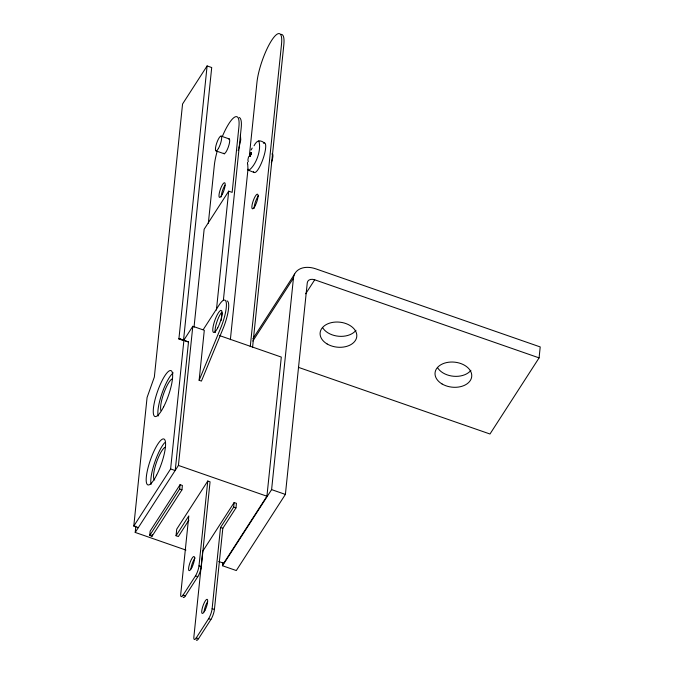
<?xml version="1.0" encoding="UTF-8"?>
<svg xmlns="http://www.w3.org/2000/svg" width="674" height="674" viewBox="0 0 674 674"><rect width="100%" height="100%" fill="white"/><g stroke="black" fill="none" stroke-linecap="round" stroke-linejoin="round"><path stroke-width="1.01" d="M250.256 155.921L250.298 153.402M247.468 163.774L247.569 162.333M250.18 156.031L250.374 153.268M138.389 527.658L133.789 526.057L147.075 397.492L154.346 377.027L182.561 103.998L207.112 65.934L211.712 67.535L183.497 340.564L178.896 338.963L207.112 65.934M185.931 550.077L135.213 532.426L135.862 526.15M149.695 535.476L150.15 531.095L180.101 484.657L182.393 485.457L181.946 489.829L151.995 536.268L149.695 535.476L179.646 489.029L180.101 484.657M151.995 536.268L152.172 534.524M133.789 526.057L170.615 468.961L183.901 340.387L179.141 338.584L178.896 338.963M179.141 338.584L188.501 341.988L175.215 470.562L170.615 468.961M135.213 532.426L178.425 465.431L192.806 326.283L204.298 330.285L199.133 380.288L201.425 381.088L222.976 328.836A22.562 5.4 -70.8 0 0 227.104 300.907M194.019 327.278L204.146 229.244L228.697 191.172L232.151 192.376L238.874 127.268A31.333 7.498 -70.8 0 0 222.504 136.081M188.897 520.168L178.349 536.521L176.049 535.72L176.731 529.157L207.761 481.042L210.061 481.843L201.299 566.64A7.524 1.803 -70.8 0 1 197.785 576.683L185.409 595.867A7.524 1.803 -70.8 0 1 183.143 597.088M208.342 223.212L214.324 165.341A31.333 7.498 -70.8 0 1 217.146 151.389M216.413 310.074L228.697 191.172M221.308 320.352L222.058 313.039M223.355 300.494L241.174 128.068A31.333 7.498 -70.8 0 0 239.245 117.529M176.049 535.72L188.813 515.93L180.733 594.165A7.524 1.803 -70.8 0 0 183.109 595.066L195.485 575.882A7.524 1.803 -70.8 0 0 198.999 565.84L207.761 481.042M230.356 339.713L247.981 169.157M249.388 155.559L256.963 82.312A31.333 7.498 -70.8 0 1 271.588 40.482A31.333 7.498 -70.8 0 1 281.513 44.248L250.256 346.647M250.113 156.141L250.442 153.15M234.148 502.534L202.722 551.256L193.868 636.972A7.524 1.803 -70.8 0 0 196.252 637.874L208.62 618.69A7.524 1.803 -70.8 0 0 212.133 608.647L220.524 527.498L233.676 507.092L234.148 502.534L236.448 503.335L235.976 507.893L222.816 528.298L214.433 609.448A7.524 1.803 -70.8 0 1 210.92 619.49L198.552 638.674A7.524 1.803 -70.8 0 1 196.277 639.896M252.826 341.078L293.46 278.067A22.562 15.595 32.8 0 1 315.845 268.859L540.211 346.933L539.082 357.877L314.716 279.794A7.524 5.198 32.8 0 0 307.26 282.869L285.397 494.413L236.296 570.549L222.504 565.747L222.824 562.605M252.556 347.447L283.805 45.048A31.333 7.498 -70.8 0 0 280.502 34.492M218.747 561.493L223.717 563.22L266.929 496.224L281.302 357.077L219.379 335.526M222.504 565.747L271.605 489.619L293.46 278.067M247.729 164.153L248.007 170.05L254.241 172.51M250.046 156.233L250.517 153.04M247.813 160.302L248.588 156.638M249.978 156.309L250.585 152.939M250.72 152.787L249.919 156.376L250.652 152.855M248.158 161.718L248.335 160.909M249.548 156.301L250.779 152.728M238.857 148.314L240.753 139.847L240.382 134.825M249.624 156.452L251.09 152.737M238.116 150.538L238.428 149.62M199.133 380.288L220.684 328.036A22.562 5.4 -70.8 0 0 226.38 303.713A22.562 5.4 -70.8 0 0 219.117 305.01L203.278 329.569M249.532 156.216L251.107 152.796M249.523 156.124L251.124 152.863L249.532 155.896M251.141 149.973L252.194 148.044M249.523 156.014L251.141 153.057M254.047 145.769C256.482 141.077 259.043 138.987 264.486 142.913M249.54 155.77L251.141 153.167M183.707 340.387L192.806 326.283M252.843 338.82L294.605 274.065M305.684 293.797L314.716 279.794M539.082 357.877L489.981 434.005L298.38 367.33M249.557 155.635L251.132 153.284M249.582 155.492L251.116 153.419M249.607 155.34L251.099 153.562M249.65 155.18L251.073 153.714M249.683 155.012L251.04 153.866M249.734 154.852L250.998 154.026M249.784 154.675L250.955 154.194M249.835 154.506L250.905 154.363M249.894 154.338L250.854 154.531M248.537 170.522C256.027 165.652 261.832 149.299 258.757 140.917M249.961 154.169L250.795 154.7M221.038 136.081L229.505 139.029M216.068 150.925L224.535 153.866M183.901 340.387L188.501 341.988M271.605 489.619L285.397 494.413M178.425 465.431L266.929 496.224M233.676 507.092L235.976 507.893M179.646 489.029L181.946 489.829M220.524 527.498L222.816 528.298M198.999 565.84L201.299 566.64M195.485 575.882L197.785 576.683M183.109 595.066L185.409 595.867M212.133 608.647L214.433 609.448M208.62 618.69L210.92 619.49M196.252 637.874L198.552 638.674M250.02 154.001L250.736 154.868M250.088 153.84L250.677 155.037M250.164 153.689L250.61 155.205M250.231 153.537L250.543 155.357M250.324 155.795L250.281 154.54L250.467 155.509M250.281 154.54L250.399 155.66M271.892 154.017A7.835 1.879 -70.8 0 1 271.31 162.737M263.416 143.2A15.671 3.749 -70.8 0 1 263.054 158.862A15.671 3.749 -70.8 0 1 253.567 171.676M151.069 484.412A24.315 5.822 -70.8 0 1 154.354 463.493A24.315 5.822 -70.8 0 1 164.709 442.641M158.137 416.026A24.315 5.822 -70.8 0 1 162.097 393.094A24.315 5.822 -70.8 0 1 173.226 372.882M160.976 410.66A17.423 4.17 -70.8 0 1 163.647 393.683A17.423 4.17 -70.8 0 1 172.089 378.889M154.725 479.989A17.423 4.17 -70.8 0 1 155.863 464.226A17.423 4.17 -70.8 0 1 165.02 447.283M215.326 332.594A11.66 2.789 -70.8 0 1 216.624 322.678A11.66 2.789 -70.8 0 1 221.746 312.197M221.283 196.892A7.768 1.862 -70.8 0 1 224.964 185.215M190.911 568.957A7.524 1.803 -70.8 0 1 195.165 557.92M228.629 139.046A7.768 1.862 -70.8 0 1 228.343 146.966A7.768 1.862 -70.8 0 1 223.675 153.217M254.157 208.333A7.768 1.862 -70.8 0 1 258.597 195.629M204.053 611.765A7.524 1.803 -70.8 0 1 207.558 601.722M355.965 330.319A18.425 12.57 5.9 0 1 338.769 336.267A18.425 12.57 5.9 0 1 322.526 327.48M470.899 370.312A18.425 12.57 5.9 0 1 453.712 376.269A18.425 12.57 5.9 0 1 437.46 367.473M218.41 148.474A7.835 1.879 -70.8 0 0 221.333 136.241A7.835 1.879 -70.8 0 0 215.924 145.795A7.835 1.879 -70.8 0 0 218.41 148.474M163.647 406.826A24.315 5.822 -70.8 0 0 170.977 370.607A24.315 5.822 -70.8 0 0 154.22 403.246A24.315 5.822 -70.8 0 0 163.647 406.826M156.579 475.212A24.315 5.822 -70.8 0 0 163.908 438.993A24.315 5.822 -70.8 0 0 147.151 471.631A24.315 5.822 -70.8 0 0 156.579 475.212M217.753 327.783A11.66 2.789 -70.8 0 0 221.266 310.419A11.66 2.789 -70.8 0 0 213.237 326.064A11.66 2.789 -70.8 0 0 217.753 327.783M222.302 194.314A7.768 1.862 -70.8 0 0 224.644 182.738A7.768 1.862 -70.8 0 0 219.286 193.168A7.768 1.862 -70.8 0 0 222.302 194.314M255.176 205.747A7.768 1.862 -70.8 0 0 257.519 194.179A7.768 1.862 -70.8 0 0 252.16 204.61A7.768 1.862 -70.8 0 0 255.176 205.747M204.913 610.501A7.524 1.803 -70.8 0 0 207.179 599.296A7.524 1.803 -70.8 0 0 201.998 609.389A7.524 1.803 -70.8 0 0 204.913 610.501M191.778 567.693A7.524 1.803 -70.8 0 0 194.045 556.497A7.524 1.803 -70.8 0 0 188.863 566.59A7.524 1.803 -70.8 0 0 191.778 567.693M442.034 383.953A18.425 12.57 5.9 0 0 471.573 377.448A18.425 12.57 5.9 0 0 446.533 362.595A18.425 12.57 5.9 0 0 442.034 383.953M327.101 343.951A18.425 12.57 5.9 0 0 356.63 337.447A18.425 12.57 5.9 0 0 331.6 322.593A18.425 12.57 5.9 0 0 327.101 343.951"/></g></svg>
